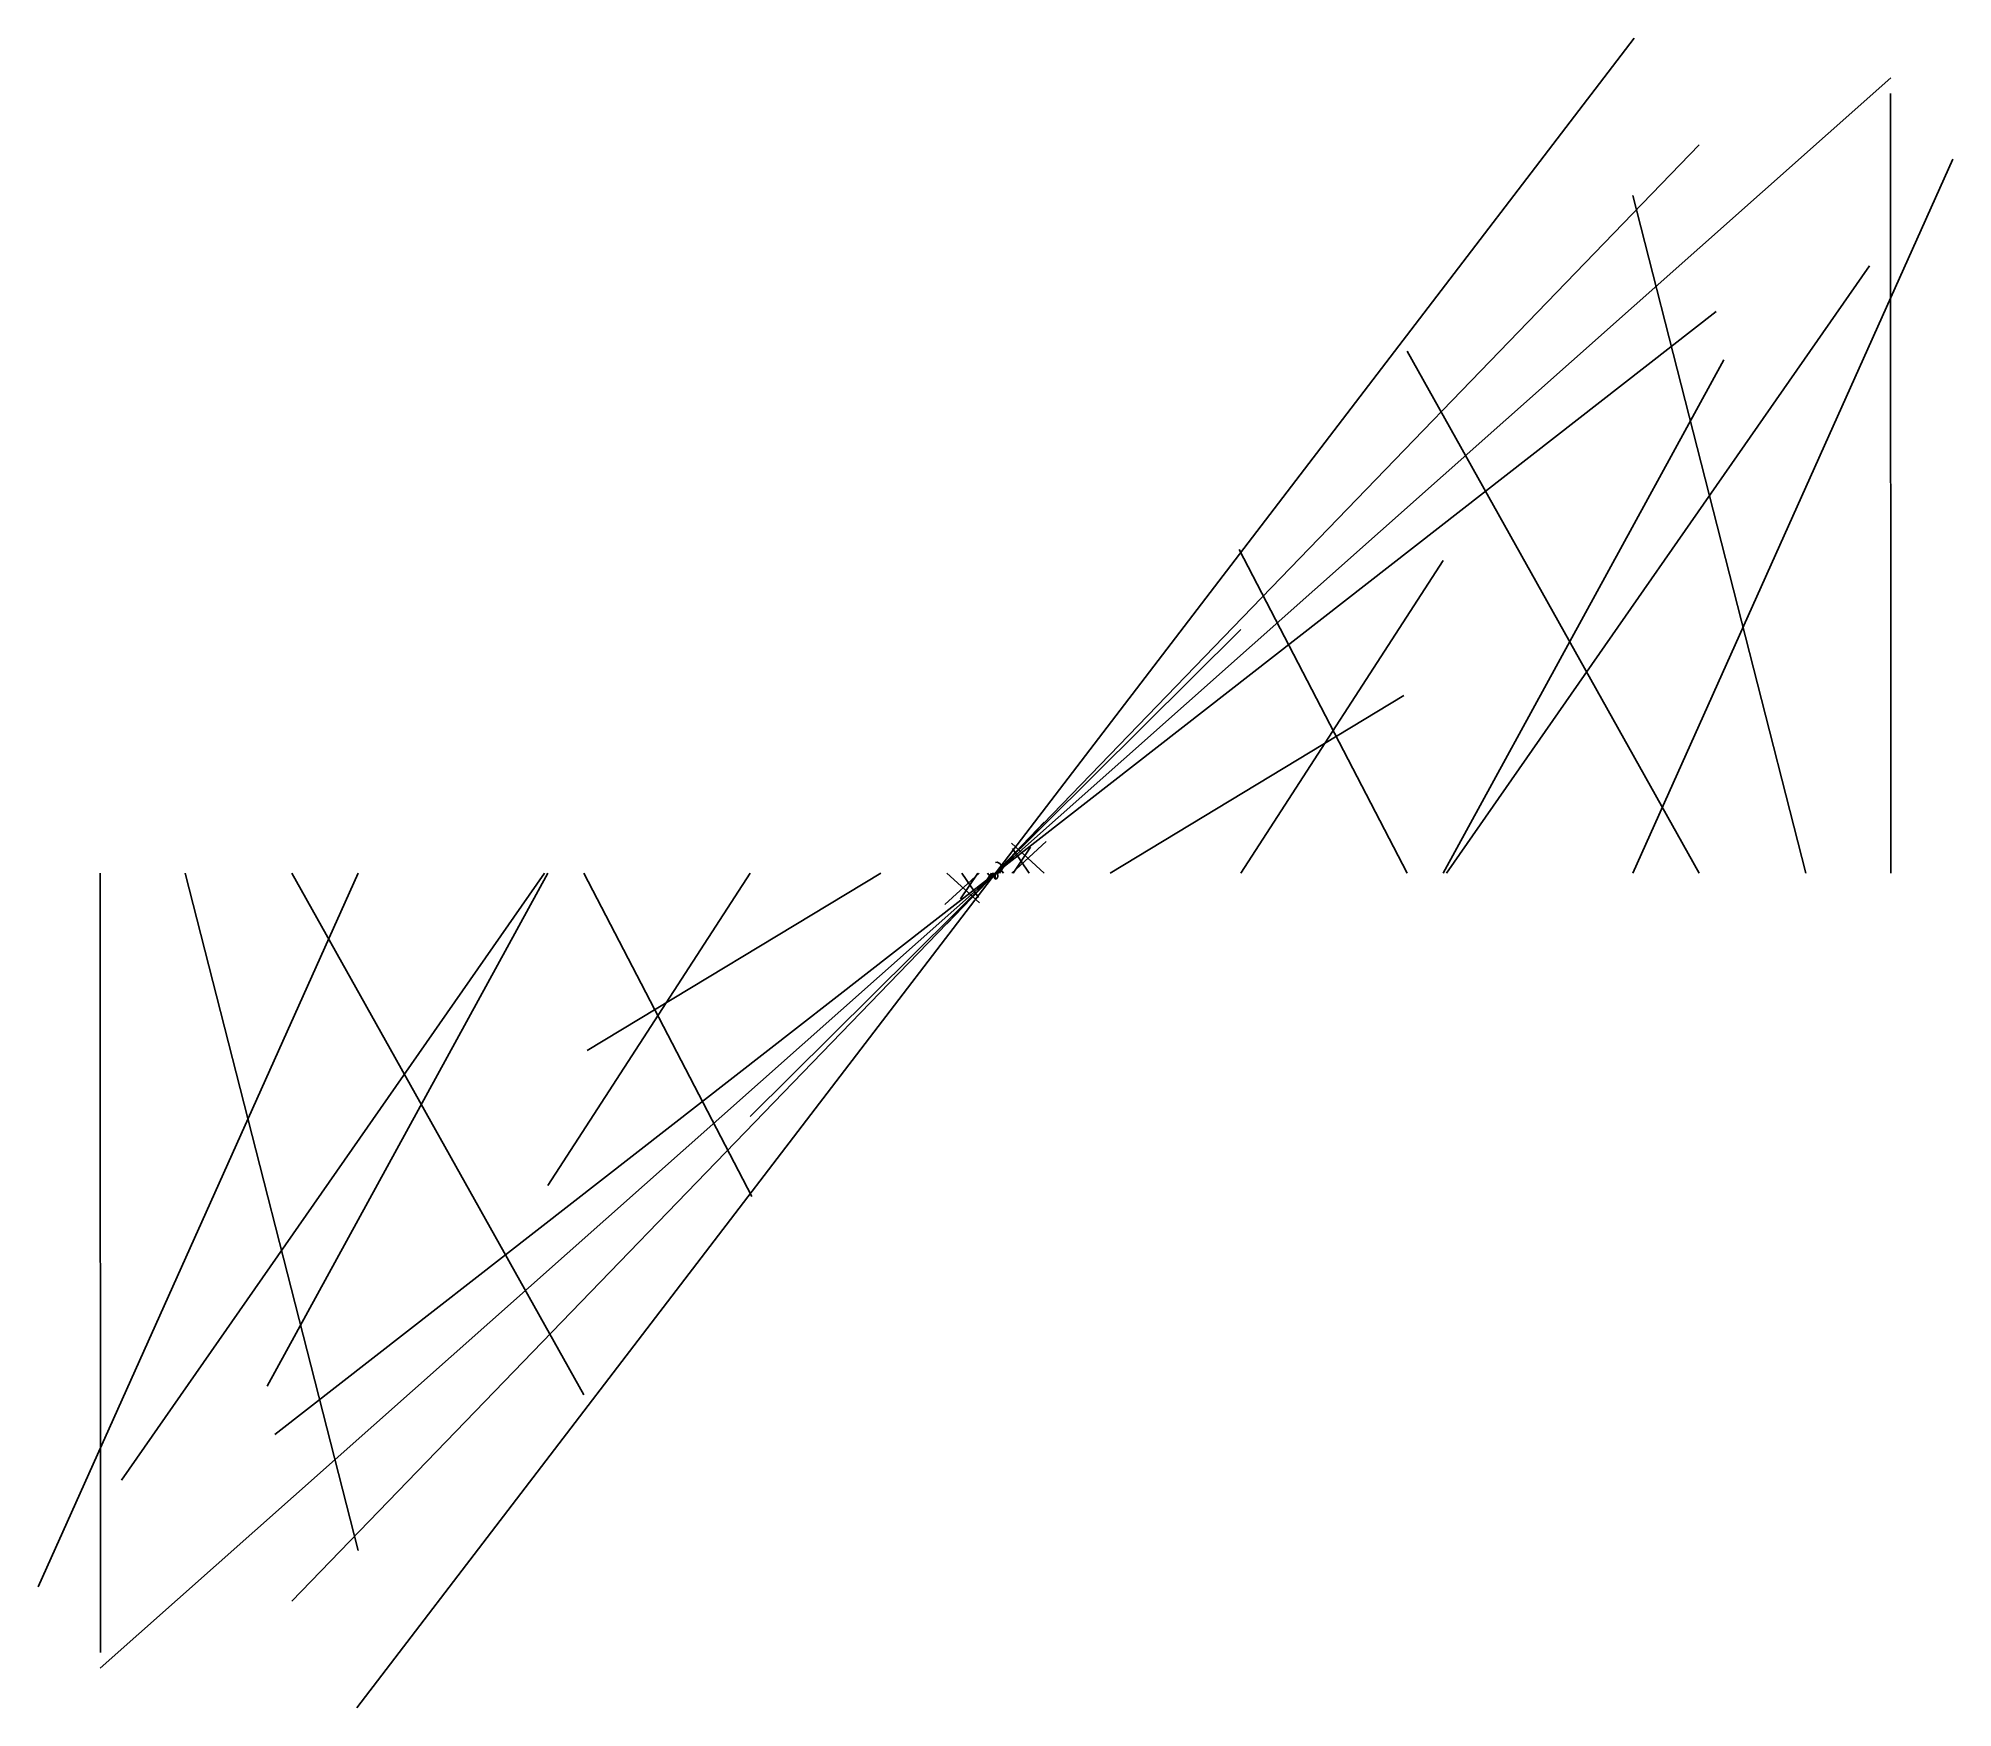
# Model space of a CAD drawing. Header units: metres. Extents: x -96144 to 96144, y -83858 to 83859.
import ezdxf

# ---------------------------------------------------------------- set-up
doc = ezdxf.new("R2010")
doc.units = ezdxf.units.M

msp = doc.modelspace()

# ---------------------------------------------------------------- linework, layer by layer
at = {"layer": 'MCD_Layer_0'}
for p in [(0.1562, 60.006401), (60.006401, 60.006386), (48.000023, 48.000008), (48.000008, 0.25), (0.25, 0.25), (60.006386, 0.1562), (0.1562, 0.1562), (0.013125, 0.013125), (0.013063, 0.013063), (0.005188, 0.013063), (0.013063, 0.013063), (0.001281, 0.013063), (0.013063, 0.013063), (0.005188, 0.013063), (0.013063, 0.013063), (0.000004, 0.013063), (0.013063, 0.013063), (0.01175, 0.01175), (0.010562, 0.0115), (0.0115, 0.0115), (0, 0.011063), (0.000383, 0.010444), (0.010444, 0.010444), (0.010437, 0.010438), (0.010438, 0.010438), (0.010437, 0.010438), (0.010437, 0.010438), (0, 0.010438), (0.010438, 0.010438), (0.007813, 0.010437), (0.001938, 0.010437), (0.007813, 0.010437), (0.010437, 0.010437), (0, 0.01035), (0, 0.009725), (0, 0.007815), (0.007815, 0.007815), (0, 0.007815), (0.007815, 0.007815), (0, 0.007815), (0.007815, 0.007815), (0, 0.007815), (0.007815, 0.007815), (0, 0.007815), (0, 0.007815), (0.007815, 0.007815), (0.007815, 0.007815), (0, 0.007815), (0.007815, 0.007815), (0.000114, 0.007815), (0.007815, 0.007815), (0, 0.007815), (0.007815, 0.007815), (0, 0.007815), (0.007815, 0.007815), (0, 0.007815), (0.007815, 0.007815), (0.010438, 0.007813), (0.007813, 0.007813), (0.010438, 0.007813), (0.007813, 0.007813), (0.007813, 0.007813), (0.010438, 0.007813), (0.007813, 0.007813), (0.010438, 0.007813), (0.007813, 0.007813), (0.007813, 0.007813), (0.010437, 0.007813), (0.007813, 0.007813), (0.010438, 0.007813), (0.007813, 0.007813), (0.007813, 0.007813), (0.007813, 0.007813), (0, 0.007813), (0.007813, 0.007813), (0.002266, 0.007813), (0.007813, 0.007813), (0.007813, 0.007813), (0.003906, 0.007813), (0.007813, 0.007813), (0.001063, 0.007813), (0.007813, 0.007813), (0.003906, 0.007813), (0.007813, 0.007813), (0.003906, 0.007813), (0.007813, 0.007813), (0.003906, 0.007813), (0.007813, 0.007813), (0.003906, 0.007813), (0.007813, 0.007813), (0.003906, 0.007813), (0.007813, 0.007813), (0.003906, 0.007813), (0.007813, 0.007813), (0.003906, 0.007813), (0.007813, 0.007813), (0.003906, 0.007813), (0.007813, 0.007813), (0.003906, 0.007813), (0.007813, 0.007813), (0.003906, 0.007813), (0.007813, 0.007813), (0, 0.007813), (0.007813, 0.007813), (0, 0.007813), (0, 0.007813), (0, 0.007813), (0.007813, 0.007813), (0.007813, 0.007813), (0.007813, 0.007813), (0.003894, 0.007788), (0.007788, 0.007788), (0.003894, 0.007788), (0.007788, 0.007788), (0.003906, 0.007788), (0.007788, 0.007788), (0.000034, 0.007694), (0.007694, 0.007694), (0.0055, 0.0055), (0.013063, 0.005188), (0.005188, 0.005188), (0.013125, 0.005188), (0.005188, 0.005188), (0.000041, 0.005188), (0.005188, 0.005188), (0, 0.005188), (0.005188, 0.005188), (0.013063, 0.005188), (0.005188, 0.005188), (0, 0.005188), (0.013063, 0.005188), (0.005188, 0.005188), (0.000196, 0.005188), (0.005188, 0.005188), (0, 0.005188), (0.005188, 0.005188), (0.013063, 0.005188), (0.005188, 0.005188), (0.013063, 0.005188), (0.005188, 0.005188), (0, 0.005188), (0.007815, 0.004609), (0.003938, 0.003938), (0.003938, 0.003938), (0.003938, 0.003938), (0.003938, 0.003938), (0.003938, 0.003938), (0.003938, 0.003938), (0.003906, 0.003906), (0.007813, 0.003906), (0.003906, 0.003906), (0.003906, 0.003906), (0.007813, 0.003906), (0.003906, 0.003906), (0.003906, 0.003906), (0.003906, 0.003906), (0.003906, 0.003906), (0.003906, 0.003906), (0.003906, 0.003906), (0.007813, 0.003906), (0.003906, 0.003906), (0.003906, 0.003906), (0.007813, 0.003906), (0.003906, 0.003906), (0.003906, 0.003906), (0.007813, 0.003906), (0.003906, 0.003906), (0.003906, 0.003906), (0.003906, 0.003906), (0.007788, 0.003906), (0.003906, 0.003906), (0.003906, 0.003906), (0.007813, 0.003906), (0.003906, 0.003906), (0.003894, 0.003894), (0.007788, 0.003894), (0.003894, 0.003894), (0.007788, 0.003894), (0.003894, 0.003894), (0.003894, 0.003894), (0.001906, 0.003859), (0, 0.003456), (0.003391, 0.003391), (0, 0.003281), (0, 0.003281), (0, 0.003281), (0, 0.003281), (0, 0.003281), (0, 0.003281), (0, 0.003281), (0, 0.003281), (0.000062, 0.003281), (0, 0.003281), (0, 0.003281), (0, 0.003269), (0, 0.003266), (0.001063, 0.003266), (0.003234, 0.003234), (0.000313, 0.003234), (0.003234, 0.003234), (0.000001, 0.003094), (0.000984, 0.002609), (0.002519, 0.002519), (0.002267, 0.002267), (0.007815, 0.002267), (0.002267, 0.002267), (0.002267, 0.002267), (0.002266, 0.002266), (0.003234, 0.001938), (0.001938, 0.001938), (0.001906, 0.001906), (0.000606, 0.001564), (0.003506, 0.001442), (0.003236, 0.001348), (0.003234, 0.001281), (0.001281, 0.001281), (0.002923, 0.001279), (0.000949, 0.00125), (0, 0.001234), (0.003266, 0.001063), (0.001063, 0.001063), (0.007813, 0.001063), (0.001063, 0.001063), (0, 0.001031), (0.007813, 0.000984), (0.000984, 0.000984), (0.0115, 0.000949), (0.000949, 0.000949), (0, 0.000934), (0, 0.000805), (0.000008, 0.000785), (0, 0.000778), (0, 0.000778), (0, 0.000778), (0.000018, 0.000629), (0.000629, 0.000629), (0.007694, 0.000606), (0.000606, 0.000606), (0, 0.000551), (0.000114, 0.000521), (0, 0.000507), (0, 0.000488), (0, 0.000478), (0.000298, 0.000477), (0, 0.000476), (0, 0.000426), (0.000038, 0.000418), (0.000418, 0.000418), (0.000383, 0.000383), (0.000332, 0.000332), (0.003391, 0.000332), (0.000312, 0.000313), (0.000629, 0.000312), (0.000418, 0.000312), (0, 0.000243), (0.000218, 0.000218), (0.0055, 0.000218), (0.000477, 0.000218), (0.000196, 0.000196), (0.000003, 0.00019), (0.000001, 0.000171), (0, 0.000153), (0.000003, 0.000143), (0.000081, 0.000142), (0.000142, 0.000142), (0.000521, 0.000114), (0.000114, 0.000114), (0.002267, 0.000114), (0.000114, 0.000114), (0.007815, 0.000114), (0.000114, 0.000114), (0.002519, 0.000111), (0.000082, 0.000082), (0, 0.000082), (0.000082, 0.000082), (0.003938, 0.000062), (0.000062, 0.000062), (0.000062, 0.000062), (0.003938, 0.000062), (0.003281, 0.000062), (0.000062, 0.000062), (0.000058, 0.000058), (0.000053, 0.000053), (0, 0.000051), (0.000051, 0.000051), (0.003938, 0.000051), (0.000281, 0.00004), (0.000051, 0.000038), (0.000038, 0.000038), (0.000015, 0.000034), (0, 0.000032), (0.000032, 0.000032), (0.000114, 0.000032), (0.000032, 0.000032), (0, 0.000032), (0.000032, 0.000032), (0.000031, 0.000031), (0.000031, 0.000031), (0, 0.000031), (0.000031, 0.000031), (0.000007, 0.000022), (0.000051, 0.000018), (0.000018, 0.000018), (0.000347, 0.000018), (0.002267, 0.000017), (0, 0.000014), (0, 0.000011), (0.000011, 0.000011), (0, 0.00001), (0, 0.00001), (0.000008, 0.000008), (0.000785, 0.000008), (0.000142, 0.000007), (0.000007, 0.000007), (0, 0.000004), (0.005188, 0.000004), (0.000042, 0.000003), (0, 0.000002), (0.000002, 0.000002), (0, 0.000001), (0, 0.000001), (0, 0.000001), (0.000001, 0.000001), (0.000057, 0.000001), (0.000001, 0.000001), (0.000001, 0.000001), (0.000001, 0.000001), (0.009725, 0.000001), (0.005188, 0), (0.005188, 0), (0.000082, 0), (0, 0), (0.000053, 0), (0.000004, 0), (0.005188, 0), (0.000007, 0), (0.005188, 0), (0.005188, 0), (0.005188, 0), (0, 0), (0, 0), (0, 0), (0, 0), (0.005188, 0), (0, 0), (0, 0), (0, 0), (0.005188, 0), (0.000243, 0), (0.005188, 0), (0.001031, 0), (0.005188, 0), (0.005188, 0), (0.000778, 0), (0.000778, 0), (0.000778, 0), (0.000551, 0), (0.000032, 0), (0.007815, 0), (0.000032, 0), (0.002267, 0), (0.007813, 0), (0, 0), (0, 0), (0, 0), (0, 0), (0.003281, 0), (0, 0), (0, 0), (0, 0), (0.003266, 0), (0.003281, 0), (0.000031, 0), (0, 0), (0, 0), (0, 0), (0.000031, 0), (0.011063, 0), (0.000002, 0), (0.00002, 0), (0, 0), (0, 0), (0.003269, 0), (0.007813, 0), (0.003281, 0), (0.000934, 0), (0.01175, 0), (0, 0), (0, 0), (0, 0), (0, 0), (0, 0), (0, 0), (0.01035, 0), (0, 0), (0.000001, 0), (0, 0), (0, 0), (0, 0), (0, 0), (0.000805, 0), (0, 0), (0.003281, 0), (0.000031, 0), (0.003938, 0), (0.00305, 0), (0.003438, 0), (0.000153, 0), (0, 0), (0, 0), (0, 0), (0.007813, 0), (0.003281, 0), (0.000488, 0), (0.000426, 0), (0.000476, 0), (0.000478, 0), (0.007815, 0), (0.007815, 0), (0.007815, 0), (0.000032, 0), (0.007815, 0), (0.000507, 0), (0.000507, 0), (0.000011, 0), (0, 0), (0.007815, 0), (0.007813, 0), (0.007813, 0), (0.007813, 0), (0, 0)]:
    msp.add_line(p, (0, 0), dxfattribs=at)
for centre, radius, start, end in [((261.364828, -315.815771), 409.94042, 129.610669, 230.389302), ((698.160272, -307.869308), 763.027657, 156.203844, 203.79614), ((1829.42986, -331.919812), 1859.293529, 169.716358, 190.282962), ((1784.938993, -323.84725), 1814.076236, 169.716368, 190.282935), ((0.008303, -0.006199), 0.010362, 143.258664, 124.269585), ((0.003751, 0.004553), 0.004774, 141.790054, 31.713251), ((0.003751, 0.004553), 0.004774, 141.791071, 31.713601), ((0.003751, 0.004553), 0.004774, 141.788093, 31.712577), ((0.003752, 0.004553), 0.004774, 141.800804, 31.716946), ((0.003796, 0.004536), 0.004745, 143.123578, 32.165609), ((0.003839, 0.00452), 0.004717, 144.466974, 32.608813), ((0.001102, -0.000128), 0.001109, 173.369993, 134.475496), ((0.000367, -0.000056), 0.000371, 171.280458, 148.099339), ((83.98264, 535.795779), 542.33748, 261.091727, 98.908277), ((0.000149, -0.000031), 0.000152, 168.268902, 143.887534), ((0.000523, -0.00004), 0.000525, 175.598474, 134.829877), ((0.012768, 0.003714), 0.01322, 196.012446, 164.984496), ((0.004534, 0.003914), 0.00599, 220.798349, 56.029749), ((0.003907, 0.004376), 0.005867, 228.238632, 48.238584), ((0.005281, 0.003373), 0.006267, 212.567026, 59.093583), ((0.001634, 0.002181), 0.002726, 233.158683, 34.014777), ((-81.594481, -307.748989), 318.385351, 284.849199, 75.150771), ((0.001259, 0.000744), 0.001463, 210.581282, 77.97817), ((0.001709, 0.00016), 0.001717, 185.34529, 167.081894), ((0.000648, -0.000033), 0.000649, 177.044969, 156.760147), ((0.00057, -0.000021), 0.000571, 177.918654, 153.338573), ((0.000368, 0.000135), 0.000393, 200.186772, 82.164578), ((0.000099, 0.000016), 0.000101, 189.352116, 117.81631), ((0.005378, 0.006917), 0.008762, 232.135702, 37.077257), ((0.003675, 0.008952), 0.009677, 247.681695, 12.783673), ((0.003542, 0.005436), 0.006488, 236.914679, 47.846613), ((0.005156, 0.003134), 0.006034, 211.29137, 83.158822), ((0.005378, 0.003001), 0.006159, 209.162496, 78.556885), ((0.0033, 0.006992), 0.007732, 244.734472, 15.340085), ((0.003941, 0.005047), 0.006403, 232.017281, 36.785827), ((0.004067, 0.004314), 0.005929, 226.691458, 50.32011), ((0.003251, 0.004209), 0.005318, 232.314021, 58.689212), ((0.006599, 0.001839), 0.00685, 195.570829, 122.650973), ((0.005272, 0.002729), 0.005936, 207.368875, 108.189772), ((0.004209, 0.005534), 0.006953, 232.742152, 26.279657), ((0.00362, 0.004976), 0.006154, 233.96641, 33.482818), ((0.001709, 0.008673), 0.00884, 258.850086, 358.029157), ((0.003743, 0.004812), 0.006096, 232.123608, 34.808612), ((0.001753, 0.008309), 0.008492, 258.085367, 359.140112), ((0.003906, 0.002567), 0.004674, 213.313075, 74.091345), ((0.003906, 0.002567), 0.004674, 213.313075, 74.091345), ((0.003926, 0.002587), 0.004702, 213.385362, 67.969723), ((0.003441, 0.002956), 0.004536, 220.667729, 58.381015), ((0.002281, 0.00527), 0.005742, 246.59255, 15.584288), ((0.003907, 0.002098), 0.004435, 208.232617, 80.903761), ((0.002531, 0.003068), 0.003978, 230.480247, 51.637717), ((0.005875, 0.000287), 0.005882, 182.79336, 110.04007), ((0.001618, 0.006318), 0.006522, 255.636413, 357.614783), ((0.001383, 0.006325), 0.006475, 257.668426, 353.233331), ((0.003941, 0.001311), 0.004153, 198.401275, 108.196487), ((0.001202, 0.006628), 0.006736, 259.718888, 349.033094), ((0.001322, 0.006555), 0.006687, 258.598178, 348.802976), ((0.003875, 0.001153), 0.004043, 196.574998, 93.766862), ((0.003948, 0.000904), 0.00405, 192.891558, 152.461683), ((0.00362, 0.001133), 0.003793, 197.381964, 103.919101), ((0.003131, 0.001419), 0.003438, 204.381952, 113.632404), ((0.001354, 0.005815), 0.005971, 256.894807, 350.35766), ((0.000877, 0.005375), 0.005446, 260.737543, 351.487121), ((0.001509, 0.004067), 0.004338, 249.640595, 6.635806), ((0.003907, 0.000472), 0.003935, 186.88989, 117.478001), ((0.001083, 0.00739), 0.007469, 261.663685, 334.294092), ((0.003758, 0.000304), 0.00377, 184.623835, 103.103729), ((0.001052, 0.007527), 0.0076, 262.045665, 332.833592), ((0.003675, 0.000242), 0.003683, 183.770424, 130.250609), ((0.000389, 0.00766), 0.00767, 267.094127, 330.225531), ((0.002816, 0.000892), 0.002954, 197.58748, 103.148126), ((0.002938, 0.000789), 0.003042, 195.037774, 128.431359), ((0.001719, 0.002133), 0.002739, 231.135207, 37.001643), ((0.001072, 0.00449), 0.004616, 256.572996, 351.012379), ((0.001947, 0.001684), 0.002574, 220.855035, 54.098251), ((0.001969, 0.001596), 0.002534, 219.024262, 57.560029), ((0.001953, 0.001584), 0.002514, 219.035899, 58.116733), ((0.001953, 0.001584), 0.002514, 219.035899, 58.116733), ((0.001953, 0.001584), 0.002514, 219.035899, 58.116733), ((0.001953, 0.001584), 0.002514, 219.035899, 58.116733), ((0.001953, 0.001584), 0.002514, 219.035899, 58.116733), ((0.001953, 0.001584), 0.002514, 219.035899, 58.116733), ((0.001953, 0.001584), 0.002514, 219.035912, 58.116722), ((0.001953, 0.001584), 0.002514, 219.035899, 58.116733), ((0.001953, 0.001584), 0.002514, 219.035912, 58.116722), ((0.001953, 0.001584), 0.002514, 219.035899, 58.116733), ((0.001953, 0.001584), 0.002514, 219.035899, 58.116733), ((0.001969, 0.001555), 0.002509, 218.308728, 58.875896), ((0.001969, 0.001555), 0.002509, 218.30874, 58.875886), ((0.0033, 0.000333), 0.003317, 185.76683, 140.693019), ((0.001953, 0.001481), 0.002451, 217.165665, 62.264915), ((0.00057, 0.004723), 0.004757, 263.114184, 346.078441), ((0.003018, 0.000487), 0.003057, 189.16076, 100.352712), ((0.001969, 0.001265), 0.00234, 212.720899, 74.111874), ((0.001969, 0.001146), 0.002278, 210.200584, 92.358757), ((0.000648, 0.008814), 0.008838, 265.797667, 319.317479), ((0.001741, 0.000972), 0.001994, 209.189956, 98.608035), ((0.001649, 0.001126), 0.001997, 214.330809, 63.936508), ((0.001049, 0.001318), 0.001684, 231.470751, 57.356518), ((0.001221, 0.001368), 0.001833, 228.247747, 48.247708), ((0.00275, -0.000042), 0.00275, 179.122692, 157.028891), ((0.000481, 0.002977), 0.003016, 260.825546, 354.187441), ((0.00114, 0.001561), 0.001933, 233.852103, 34.153675), ((0.001969, 0.000531), 0.002039, 195.101109, 129.294102), ((0.000367, 0.00917), 0.009177, 267.70931, 312.783117), ((0.000276, 0.009608), 0.009612, 268.357287, 310.376901), ((0.00072, 0.002688), 0.002782, 255.011216, 351.606555), ((0.000952, 0.001407), 0.001698, 235.913521, 28.015732), ((0.001133, 0.000819), 0.001398, 215.837855, 62.945877), ((0.001805, 0.000111), 0.001808, 183.527798, 153.22539), ((0.001133, 0.000695), 0.001329, 211.513697, 65.107652), ((0.000673, 0.00165), 0.001782, 247.812271, 6.968064), ((0.000203, 0.006175), 0.006178, 268.115975, 314.87656), ((0.000389, 0.001944), 0.001982, 258.687067, 354.140856), ((0.000953, 0.000628), 0.001141, 213.38437, 75.735818), ((0.001133, 0.000491), 0.001235, 203.418415, 95.225267), ((0.001354, 0.000155), 0.001363, 186.531935, 130.086012), ((0.001221, 0.000267), 0.00125, 192.347067, 124.859898), ((0.001509, 0), 0.001509, 180.018116, 135.946072), ((0.001322, 0.000161), 0.001332, 186.926476, 140.834784), ((0.000307, 0.008329), 0.008335, 267.891622, 304.79169), ((0.000309, 0.003553), 0.003566, 265.035388, 323.245918), ((0.001045, 0.000238), 0.001072, 192.799026, 106.732411), ((0.000253, 0.003237), 0.003247, 265.52573, 322.874136), ((0.000192, 0.003808), 0.003813, 267.119417, 318.212447), ((0.000568, 0.000754), 0.000944, 233.025819, 31.99276), ((0.000979, 0.000241), 0.001008, 193.85097, 116.980079), ((0.000846, 0.000329), 0.000908, 201.224014, 88.619129), ((0.000261, 0.00198), 0.001997, 262.499178, 336.931232), ((0.000238, 0.003121), 0.00313, 265.636312, 322.082234), ((0.001072, 0.000064), 0.001074, 183.433064, 125.159874), ((0.000831, 0.000231), 0.000862, 195.503857, 97.548214), ((0.000877, 0.000176), 0.000894, 191.333118, 160.093217), ((0.000227, 0.002394), 0.002405, 264.589094, 322.862272), ((0.000253, 0.001092), 0.001121, 256.938753, 347.150436), ((0.000222, 0.000893), 0.000921, 256.020107, 352.64841), ((0.000645, 0.000069), 0.000649, 186.123474, 124.162117), ((0.000161, 0.001568), 0.001576, 264.141409, 327.290531), ((0.000046, 0.025369), 0.025369, 269.895786, 282.848516), ((0.000123, 0.00373), 0.003732, 268.104254, 302.041805), ((0.00051, 0.000041), 0.000512, 184.600775, 128.414745), ((0.000018, 0.010906), 0.010906, 269.905473, 288.168866), ((0.000428, 0.000085), 0.000436, 191.297506, 136.315464), ((0.000018, 0.003375), 0.003375, 269.69459, 300.93449), ((0.000374, 0.00007), 0.000381, 190.651085, 117.096885), ((0.000359, 0.000073), 0.000366, 191.564587, 110.953619), ((0.000027, 0.003495), 0.003495, 269.561772, 297.210796), ((-13.823539, -16.744501), 21.713749, 309.540693, 50.458629), ((0.000079, 0.00182), 0.001822, 267.526997, 305.655351), ((0.000309, 0.000001), 0.000309, 180.148894, 146.333229), ((0.000211, 0.000061), 0.00022, 196.040868, 108.521334), ((0.000227, 0.000009), 0.000227, 182.349029, 149.578509), ((0.000026, 0.003732), 0.003732, 269.602659, 289.887484), ((0.000098, 0.000193), 0.000216, 242.985852, 7.238184), ((0.000054, 0.000517), 0.00052, 264.069712, 324.874932), ((0.000015, 0.000124), 0.000125, 263.103098, 39.679825), ((0.000026, 0.000507), 0.000508, 267.078056, 321.75827), ((0.000188, 0.000001), 0.000188, 180.301294, 134.284775), ((0.000026, 0.001101), 0.001101, 268.653688, 302.469354), ((0.000157, 0), 0.000157, 180, 179.934316), ((0.000026, 0.001858), 0.001858, 269.202149, 292.383266), ((0.000138, 0), 0.000138, 180, 179.785713), ((0.000055, 0.000106), 0.000119, 242.659633, 13.091723), ((0.000135, -0.000011), 0.000135, 175.139173, 129.997917), ((0.000013, 0.000749), 0.000749, 269.015549, 301.850335), ((0.000096, 0.000014), 0.000097, 188.439684, 112.055629), ((0.000021, 0.000292), 0.000293, 265.796427, 320.351792), ((0.000071, 0.000028), 0.000076, 201.655638, 90.294278), ((0.000007, 0.000077), 0.000078, 264.610707, 9.246146), ((0.000082, 0), 0.000082, 180, 178.987593), ((0.000028, 0.000076), 0.000081, 249.539318, 2.193712), ((0.000061, 0.000014), 0.000062, 192.590771, 155.300592), ((0.000077, -0.000003), 0.000077, 177.687928, 121.24414), ((0.000057, 0), 0.000057, 180, 164.679331), ((0.000056, 0), 0.000056, 180, 170.743073), ((0.000042, 0.000012), 0.000044, 195.932004, 159.729088), ((0.000053, 0), 0.000053, 180, 179.022997), ((0.000052, 0), 0.000052, 180, 175.188091), ((0.000052, 0), 0.000052, 180, 167.490664), ((0.000052, 0), 0.000052, 180, 173.001118), ((0.000052, 0), 0.000052, 180, 171.665083), ((0.00002, 0.00006), 0.000063, 251.765611, 351.296182), ((0.000013, 0.000455), 0.000456, 268.362119, 296.772479), ((0.000048, 0), 0.000048, 180, 175.721119), ((-0.717932, -0.386535), 0.815425, 331.695402, 28.299836), ((0.000019, 0.000028), 0.000034, 235.921766, 21.330942), ((0.000039, 0), 0.000039, 180, 174.918217), ((0.00003, 0.000006), 0.000031, 191.483877, 130.443024), ((0.000036, 0), 0.000036, 180, 147.526189), ((0.000033, 0), 0.000033, 180, 171.028801), ((0.000031, 0), 0.000031, 180, 152.140004), ((0.00002, 0), 0.00002, 180, 179.986067), ((0.000017, 0), 0.000017, 180, 96.583686), ((0.000017, 0), 0.000017, 180, 165.5431), ((0.000008, 0), 0.000008, 180, 163.928319), ((0.000008, 0), 0.000008, 180, 129.092824), ((0.000007, 0), 0.000007, 180, 69.241646), ((0.000004, 0), 0.000004, 180, 84.636912), ((0.000004, 0), 0.000004, 180, 172.596202), ((0.000006, 0), 0.000006, 180, 35.225465), ((0.000003, 0), 0.000003, 180, 133.38134), ((0.000011, 0), 0.000011, 180, 17.966071), ((0.000003, 0), 0.000003, 180, 177.272576), ((0.000003, 0), 0.000003, 180, 162.976425), ((0.000001, 0), 0.000001, 180, 171.074533), ((0.000001, 0), 0.000001, 180, 170.016579), ((0.000001, 0), 0.000001, 180, 166.028353), ((0.000002, 0), 0.000002, 180, 17.592978), ((0.000001, 0), 0.000001, 180.01077, 38.227326), ((0.000001, 0), 0.000001, 180, 98.298679), ((0.000001, 0), 0.000001, 180, 179.810889), ((0.000003, 0), 0.000003, 180, 17.615295), ((0.000001, 0), 0.000001, 180, 140.27622), ((0, 0), 0, 180, 4.811908), ((0, 0), 0, 180, 177.918696), ((0, 0), 0, 180, 12.509335), ((0, 0), 0, 180, 178.407615), ((0.000001, 0), 0.000001, 180, 6.998882), ((0, 0), 0, 180, 8.925468), ((0, 0), 0, 180, 169.725349), ((0.000001, 0), 0.000001, 180, 8.334917), ((0, 0), 0, 180, 9.983422), ((0, 0), 0, 180, 160.100211), ((0, 0), 0, 180, 166.616731), ((0, 0), 0, 180, 142.04916), ((0, 0), 0, 180, 165.708475), ((0, 0), 0, 180, 168.178759), ((0, 0), 0, 180, 178.119942), ((0, 0), 0, 180, 42.360214), ((0.000001, 0), 0.000001, 180, 21.133372), ((0, 0), 0, 180, 9.669279), ((0, 0), 0, 180, 22.207065), ((0, 0), 0, 180, 9.880088), ((0, 0), 0, 180, 3.52474), ((0, 0), 0, 180, 175.728027), ((0, 0), 0, 180, 170.696199), ((0, 0), 0, 180, 166.786928), ((0, 0), 0, 180, 153.067737), ((0.000001, 0), 0.000001, 180, 5.346218), ((0, 0), 0, 180, 1.659392), ((0, 0), 0, 180, 174.011899), ((0, 0), 0, 180, 19.857678), ((0, 0), 0, 180, 161.861032), ((0, 0), 0, 180, 171.709253), ((0, 0), 0, 180, 4.549973), ((0, 0), 0, 180, 177.537676), ((0, 0), 0, 180, 178.838286), ((0, 0), 0, 180, 5.499691), ((0, 0), 0, 180, 176.238703), ((0, 0), 0, 180, 3.657001), ((0, 0), 0, 180, 177.037616), ((0, 0), 0, 180, 9.553543), ((0, 0), 0, 180, 2.442198), ((0, 0), 0, 180, 179.671869), ((0, 0), 0, 180, 164.217264), ((0, 0), 0, 180, 179.709161), ((0.000002, 0), 0.000002, 180, 9.980354), ((0, 0), 0, 180, 176.486351), ((0, 0), 0, 180, 179.864385), ((0, 0), 0, 180, 0.338621), ((0, 0), 0, 180, 149.935962), ((0, 0), 0, 180, 3.863778), ((0, 0), 0, 180, 178.860674), ((0, 0), 0, 180, 156.486755), ((0.000001, 0), 0.000001, 180, 7.194896), ((0, 0), 0, 180, 178.209823), ((0, 0), 0, 180, 164.466158), ((0, 0), 0, 180, 171.476635), ((0, 0), 0, 180, 8.567344), ((0, 0), 0, 180, 178.294282), ((0, 0), 0, 180, 166.61728), ((0, 0), 0, 180, 171.330212), ((0, 0), 0, 180, 175.523916), ((0, 0), 0, 180, 2.062663), ((0, 0), 0, 180, 168.509765), ((0, 0), 0, 180, 175.523564), ((0, 0), 0, 180, 2.442063), ((0, 0), 0, 180, 173.775269), ((0, 0), 0, 180, 179.994779), ((0, 0), 0, 180, 177.942718), ((0, 0), 0, 180, 177.942718), ((0, 0), 0, 180, 177.113997), ((0, 0), 0, 180, 6.999451), ((0, 0), 0, 180, 179.820576), ((0.005815, 0.003647), 0.006846, 212.047063, 148.133403), ((0.00374, 0.001612), 0.004072, 203.31964, 96.212215), ((0.003907, 0.000632), 0.003957, 189.183126, 114.742483), ((0.000813, 0.007579), 0.007622, 263.880836, 336.68907), ((0.003907, 0.000592), 0.003951, 188.612552, 115.534753), ((0.003907, 0.000273), 0.003916, 184.003763, 131.909427), ((0.001641, 0.002188), 0.002734, 233.13175, 34.05094), ((0.001641, 0.002188), 0.002734, 233.13175, 34.05094), ((0.001641, 0.002188), 0.002734, 233.13175, 34.05094), ((0.003008, 0.000318), 0.003024, 186.041337, 144.31357), ((0.002692, 0.000351), 0.002714, 187.422594, 144.658483), ((0.001226, 0.001443), 0.001893, 229.661498, 45.959607), ((0.001264, 0.000298), 0.001298, 193.274249, 117.514199), ((0.000938, 0.000033), 0.000938, 181.985578, 138.641579), ((0.000339, 0.000019), 0.000339, 183.279444, 127.56972), ((0.000068, 0.00025), 0.000259, 254.897826, 348.666639), ((0.000117, 0.000025), 0.000119, 191.930434, 130.516976), ((0.000039, 0.000022), 0.000044, 209.351173, 64.162792)]:
    msp.add_arc(centre, radius, start, end, dxfattribs=at)
at = {"layer": 'MCD_Layer_2147680256'}
for p, q in [((89912.1875, 78296.578558), (89919.828557, 0)), ((96144.375, 71724.953559), (64003.101779, 0)), ((64003.09375, 68054.828557), (81407.703556, 0)), ((87793.875, 60991.508027), (45301.789277, 0)), ((41341.34375, 52416.258018), (70685.578538, 0)), ((73168.25, 51547.19552), (44973.320519, 0)), ((24466.203125, 32491.269634), (41341.351768, 0)), ((44973.3125, 31389.457134), (24640.175884, 0)), ((41008.71875, 17838.504015), (11511.50982, 0)), ((1591.84082, 2997.371595), (4874.032252, 0)), ((5096.546875, 3165.322767), (1624.781501, 0)), ((1692.676758, 2470.516126), (3376.744642, 0)), ((3526.683594, 2581.26808), (1761.207282, 0)), ((-96143.875, -71724.453559), (-64002.851779, 0)), ((-89911.6875, -78296.078558), (-89919.328557, 0)), ((-87793.375, -60991.258027), (-45301.539277, 0)), ((-64002.84375, -68054.328557), (-81407.203556, 0)), ((-73167.75, -51546.94552), (-44973.070519, 0)), ((-41341.09375, -52416.008018), (-70685.078538, 0)), ((-44973.0625, -31389.332134), (-24640.050884, 0)), ((-24466.078125, -32491.144634), (-41341.101768, 0)), ((-41008.46875, -17838.379015), (-11511.44732, 0)), ((-5096.515625, -3165.307142), (-1624.773688, 0)), ((-1591.833008, -2997.35597), (-4874.001002, 0)), ((-3526.667969, -2581.252455), (-1761.199469, 0)), ((-1692.668945, -2470.500501), (-3376.729017, 0)), ((-827.883301, -652.279422), (-399.190981, 0)), ((-378.04248, -546.797), (-806.467899, 0)), ((-399.190918, -230.611848), (-129.22342, 0)), ((-121.670776, -175.88968), (-378.042543, 0)), ((121.671753, 175.891633), (378.046449, 0)), ((399.194824, 230.613801), (129.225373, 0)), ((378.046387, 546.800907), (806.471805, 0)), ((827.887207, 652.283328), (399.194887, 0))]:
    msp.add_line(p, q, dxfattribs=at)
at = {"layer": 'MCD_Layer_2152202240'}
for p in [(64149.75, 83858.578557), (89919.8125, 79881.828557), (70685.5625, 73168.266039), (72380.0625, 56424.351779), (24640.171875, 24466.207133), (4874.03125, 5096.547877), (3376.744141, 3526.684095), (-89919.3125, -79881.328557), (-72379.5625, -56424.101779), (-70685.0625, -73167.766039), (-64149.5, -83858.078557), (-24640.046875, -24466.082133), (-4874, -5096.516627), (-3376.728516, -3526.66847), (-1761.199219, -1692.669196), (-1624.773438, -1591.833258), (-806.467773, -827.883426), (-129.223389, -121.670792), (1761.207031, 1692.677009), (1624.78125, 1591.841071), (806.47168, 827.887332), (129.225342, 121.671769)]:
    msp.add_line(p, (0, 0), dxfattribs=at)

doc.saveas('drawing.dxf')
